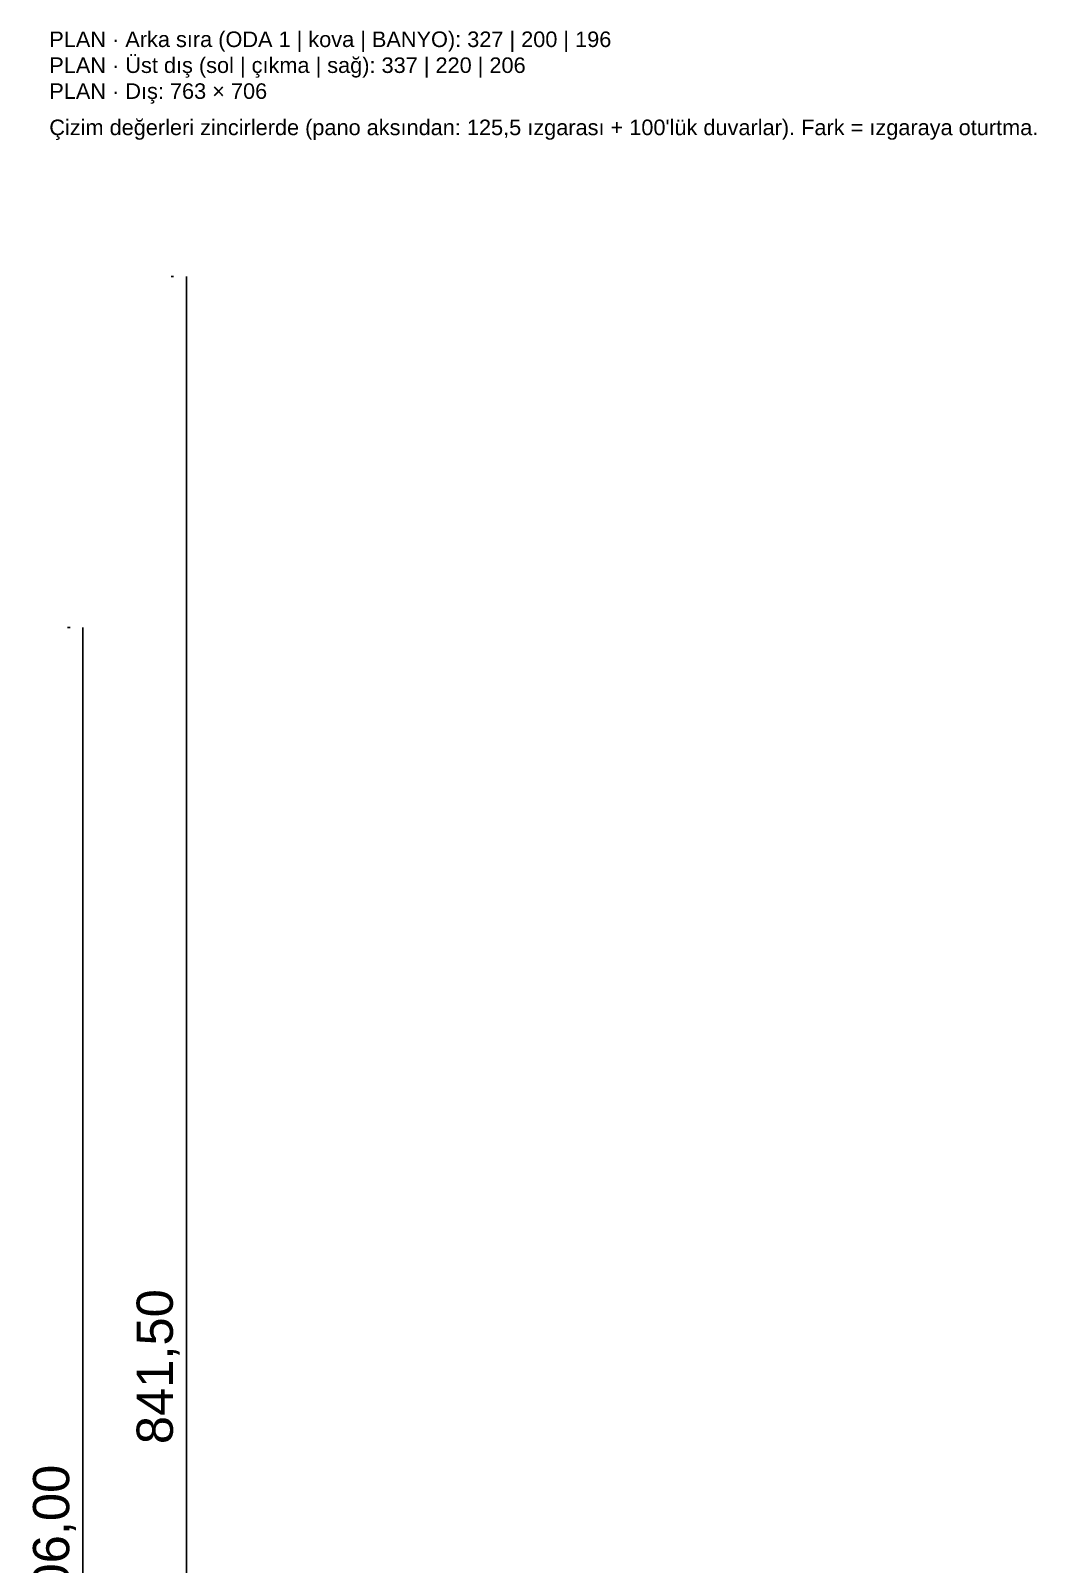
# Model space of a CAD drawing. Header units: centimetres. Extents: x -71 to 5571, y -2315 to 960.
# Drawn here: x 5183 to 5571, y 344 to 936 of the extents above; entities that cross this region are included whole.
import ezdxf

# ---------------------------------------------------------------- set-up
doc = ezdxf.new("R2010")
doc.units = ezdxf.units.CM
doc.layers.add('KIYAS_OLCU', color=5, linetype='Continuous')
doc.styles.add('ARIAL_TR', font='arial.ttf')
doc.dimstyles.new('PORTMAN', dxfattribs={"dimtxt": 14, "dimasz": 9, "dimexe": 6, "dimexo": 5, "dimgap": 4, "dimtad": 1, "dimzin": 0, "dimtxsty": 'ARIAL_TR', "dimblk": 'ARCHTICK', "dimcen": 2.5, "dimazin": 3, "dimtfac": 0.5, "dimtmove": 2, "dimatfit": 3})

# ---------------------------------------------------------------- blocks, each defined once
blk = doc.blocks.new('*D127')
at = {"color": 0}
for p, q in [((5198, 706), (5197, 706)), ((5203, 0), (5203, 706)), ((5198, 0), (5197, 0))]:
    blk.add_line(p, q, dxfattribs=at)
at = {"layer": 'Defpoints'}
for p in [(5203, 706), (5203, 0), (5203, 0)]:
    blk.add_point(p, dxfattribs=at)
at = {"layer": 'KIYAS_OLCU', "color": 0, "insert": (5192, 353), "char_height": 14, "attachment_point": 5, "rotation": 90, "style": 'ARIAL_TR'}
blk.add_mtext('706,00', dxfattribs=at)
blk = doc.blocks.new('_ARCHTICK')
blk = doc.blocks.new('*D130')
at = {"color": 0}
for p, q in [((5238, 841.5), (5237, 841.5)), ((5243, 0), (5243, 841.5)), ((5238, 0), (5237, 0))]:
    blk.add_line(p, q, dxfattribs=at)
at = {"layer": 'Defpoints'}
for p in [(5243, 841.5), (5243, 0), (5243, 0)]:
    blk.add_point(p, dxfattribs=at)
at = {"layer": 'KIYAS_OLCU', "color": 0, "insert": (5232, 420.75), "char_height": 14, "attachment_point": 5, "rotation": 90, "style": 'ARIAL_TR'}
blk.add_mtext('841,50', dxfattribs=at)

msp = doc.modelspace()

# ---------------------------------------------------------------- texts
at = {"layer": 'KIYAS_OLCU', "style": 'ARIAL_TR'}
for s, p in [('PLAN · Arka sıra (ODA 1 | kova | BANYO): 327 | 200 | 196', (5190, 930)), ('PLAN · Üst dış (sol | çıkma | sağ): 337 | 220 | 206', (5190, 920)), ('PLAN · Dış: 763 × 706', (5190, 910)), ("Çizim değerleri zincirlerde (pano aksından: 125,5 ızgarası + 100'lük duvarlar). Fark = ızgaraya oturtma.", (5190, 896))]:
    msp.add_text(s, height=6, dxfattribs=at).set_placement(p)

# ---------------------------------------------------------------- dimensions: what is measured, and where the dimension line sits
at = {"layer": 'KIYAS_OLCU'}
for base, p1, p2, picture, middle in [((5243, 0), (5243, 0), (5243, 841.5), '*D130', (5232, 420.75)), ((5203, 0), (5203, 0), (5203, 706), '*D127', (5192, 353))]:
    dim = msp.add_linear_dim(base=base, p1=p1, p2=p2, angle=90, dimstyle='PORTMAN', dxfattribs=at)
    dim.commit()
    dim.dimension.update_dxf_attribs({"geometry": picture, "text_midpoint": middle})

doc.saveas('drawing.dxf')
